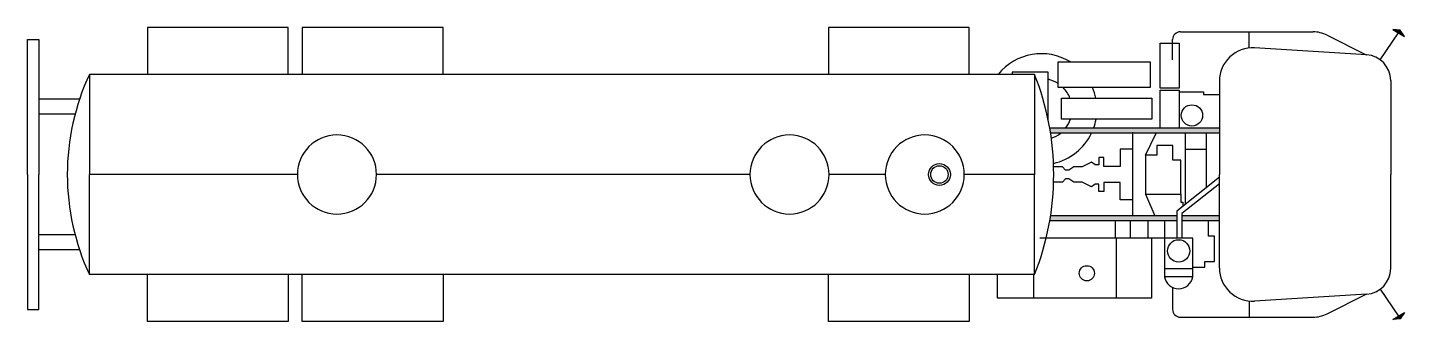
# Model space of a CAD drawing. Extents: x -444 to 4, y -48 to 48.
import ezdxf

# ---------------------------------------------------------------- set-up
doc = ezdxf.new("R2010")
doc.units = 0
doc.layers.add('LAYER01', color=7, linetype='CONTINUOUS')

# ---------------------------------------------------------------- blocks, each defined once
blk = doc.blocks.new('T1TT')
at = {"layer": 'LAYER01', "color": 7, "linetype": 'CONTINUOUS'}
for p, q in [((-9.69, 47.85), (36.14, 47.85)), ((-9.69, 32.6), (-9.69, 47.85)), ((36.14, 47.85), (36.14, 32.6)), ((161.71, 32.6), (161.71, 47.85)), ((161.71, 47.85), (207.54, 47.85)), ((207.54, 47.85), (207.54, 32.6)), ((212.16, 32.6), (212.16, 47.85)), ((212.16, 47.85), (257.99, 47.85)), ((257.99, 47.85), (257.99, 32.6)), ((-31.02, 32.6), (276.91, 32.6)), ((-31.02, 32.6), (-31.02, 0)), ((276.91, 32.6), (276.91, 0)), ((280.12, 24.52), (293.42, 24.52)), ((281.56, 19.67), (293.42, 19.67)), ((-31.02, -32.6), (-31.02, 0)), ((-31.02, 0), (-8.11, 0)), ((17.65, 0), (35.95, 0)), ((61.71, 0), (183.38, 0)), ((209.14, 0), (276.91, 0)), ((276.91, -32.6), (276.91, 0)), ((281.56, -19.67), (293.42, -19.67)), ((280.12, -24.52), (293.42, -24.52)), ((-31.02, -32.6), (276.91, -32.6)), ((-9.69, -32.6), (-9.69, -47.85)), ((36.14, -47.85), (36.14, -32.6)), ((161.71, -32.6), (161.71, -47.85)), ((207.54, -47.85), (207.54, -32.6)), ((212.16, -32.6), (212.16, -47.85)), ((257.99, -47.85), (257.99, -32.6)), ((-9.69, -47.85), (36.14, -47.85)), ((161.71, -47.85), (207.54, -47.85)), ((212.16, -47.85), (257.99, -47.85))]:
    blk.add_line(p, q, dxfattribs=at)
for points in [[(297.05, 0), (297.05, 43.92), (293.42, 43.92)], [(293.42, 43.92), (293.42, 0)], [(293.42, -43.92), (293.42, 0)], [(297.05, 0), (297.05, -43.92), (293.42, -43.92)]]:
    blk.add_lwpolyline(points, dxfattribs=at)
blk.add_circle((0, 0), 3.56, dxfattribs=at)
for centre, radius, start, end in [((51.51, 0), 88.74, 158.4435, 180), ((206.56, 0), 77.54, 0, 24.8652), ((4.77, 0), 12.88, 0, 180), ((48.83, 0), 12.88, 0, 180), ((196.26, 0), 12.88, 0, 180), ((4.77, 0), 12.88, 180, 0), ((48.83, 0), 12.88, 180, 0), ((196.26, 0), 12.88, 180, 0), ((206.56, 0), 77.54, 335.1348, 0), ((51.51, 0), 88.74, 180, 201.5565)]:
    blk.add_arc(centre, radius, start, end, dxfattribs=at)
blk = doc.blocks.new('T1TC')
at = {"layer": 'LAYER01', "color": 7, "linetype": 'CONTINUOUS'}
for p, q in [((-147.66, 47.26), (-151.49, 44.99)), ((-151.49, 44.99), (-150.07, 46.97)), ((-150.07, 46.97), (-147.66, 47.26)), ((-126.27, 45.38), (-139.01, 38.98)), ((-78.51, 46.46), (-121.71, 46.46)), ((-100.95, 41.18), (-100.95, 46.46)), ((-139.1, 38.97), (-102.65, 41.21)), ((-75.97, 36.78), (-75.97, 43.92)), ((-69.1, 40.32), (-18.87, 40.32)), ((-69.1, 20.58), (-69.1, 40.32)), ((-57.7, 40.32), (-57.7, 20.58)), ((-30.74, 40.32), (-30.74, 32.6)), ((-18.87, 40.32), (-18.87, 32.6)), ((-82.53, 33.32), (-82.53, 20.78)), ((-82.53, 33.32), (-73.32, 33.32)), ((-73.32, 15.13), (-73.32, 33.32)), ((-147, 30.57), (-147, 0)), ((-91.22, 30.45), (-91.22, 0)), ((-89.56, 28.38), (-89.56, 20.09)), ((-86.47, 28.38), (-89.56, 28.38)), ((-86.47, 30.13), (-86.47, 28.38)), ((-82.53, 30.13), (-86.47, 30.13)), ((-82.53, 30.75), (-73.32, 30.75)), ((-89.56, 20.09), (-87.66, 20.09)), ((-87.66, 20.09), (-87.66, 15.13)), ((-82.53, 20.78), (-69.1, 20.78)), ((-78.99, 12.73), (-78.99, 20.78)), ((-77.3, 11.92), (-77.3, 20.78)), ((-32.73, 20.58), (-69.1, 20.58)), ((-67.84, 15.13), (-67.84, 20.58)), ((-62.22, 20.58), (-62.22, 15.13)), ((-57.37, 20.58), (-57.37, 15.13)), ((-91.22, 15.13), (-78.99, 15.13)), ((-91.22, 13.47), (-78.99, 13.47)), ((-77.3, 15.13), (-35.93, 15.13)), ((-77.3, 13.47), (-36.2, 13.47)), ((-67.12, 6.45), (-70.19, 13.47)), ((-62.89, -13.81), (-62.89, 13.47)), ((-91.22, 3.02), (-78.99, 12.73)), ((-91.22, 0.86), (-77.3, 11.92)), ((-80.12, 9.67), (-80.12, -13.47)), ((-79.32, 9.05), (-79.32, 10.31)), ((-78.68, 9.05), (-79.32, 9.05)), ((-78.68, 6.45), (-78.68, 9.05)), ((-67.12, 6.45), (-78.68, 6.45)), ((-78.68, 6.45), (-78.68, -4.63)), ((-67.12, -6.27), (-67.12, 6.45)), ((-62.89, 8.3), (-58.87, 8.3)), ((-58.87, 8.3), (-58.87, 2.56)), ((-53.52, 5.59), (-51.94, 5.59)), ((-53.52, 2.56), (-53.52, 5.59)), ((-51.94, 5.59), (-51.94, 3.15)), ((-147, -30.57), (-147, 0)), ((-91.22, -30.45), (-91.22, 0)), ((-87.01, 4.2), (-87.01, -13.47)), ((-58.87, 2.56), (-53.52, 2.56)), ((-51.94, 3.15), (-50.68, 3.15)), ((-50.68, 3.15), (-49.56, 4.01)), ((-49.56, 4.01), (-46.46, 2.49)), ((-46.46, 2.49), (-43.75, 2.49)), ((-43.75, 2.49), (-42.17, 1.37)), ((-42.17, 1.37), (-41.11, 1.37)), ((-41.11, 1.37), (-40.06, 2.49)), ((-40.06, 2.49), (-37.19, 2.49)), ((-58.87, -2.56), (-53.52, -2.56)), ((-58.87, -8.3), (-58.87, -2.56)), ((-53.52, -2.56), (-53.52, -5.59)), ((-51.94, -3.15), (-50.68, -3.15)), ((-51.94, -5.59), (-51.94, -3.15)), ((-50.68, -3.15), (-49.56, -4.01)), ((-49.56, -4.01), (-46.46, -2.49)), ((-46.46, -2.49), (-43.75, -2.49)), ((-43.75, -2.49), (-42.17, -1.37)), ((-42.17, -1.37), (-41.11, -1.37)), ((-41.11, -1.37), (-40.06, -2.49)), ((-40.06, -2.49), (-37.19, -2.49)), ((-87.01, -8.18), (-80.12, -8.18)), ((-78.68, -4.63), (-76.05, -4.63)), ((-76.05, -4.63), (-76.05, -9.42)), ((-70.8, -6.27), (-67.12, -6.27)), ((-70.8, -9.42), (-70.8, -6.27)), ((-67.12, -6.27), (-70.6, -13.47)), ((-62.89, -8.3), (-58.87, -8.3)), ((-53.52, -5.59), (-51.94, -5.59)), ((-76.05, -9.42), (-70.8, -9.42)), ((-91.22, -13.47), (-36.2, -13.47)), ((-91.22, -15.13), (-35.93, -15.13)), ((-35.42, -17.8), (-35.42, -33.29)), ((-86.02, -26.03), (-91.22, -26.03)), ((-86.02, -26.9), (-86.02, -26.03)), ((-78.1, -26.9), (-86.02, -26.9)), ((-35.42, -33.29), (-23.65, -33.29)), ((-23.65, -33.29), (-23.65, -32.6)), ((-139.1, -38.97), (-102.65, -41.21)), ((-126.27, -45.38), (-139.01, -38.98)), ((-75.97, -37.32), (-75.97, -43.92)), ((-100.95, -41.18), (-100.95, -46.46)), ((-151.49, -44.99), (-150.07, -46.97)), ((-147.66, -47.26), (-151.49, -44.99)), ((-150.07, -46.97), (-147.66, -47.26)), ((-78.51, -46.46), (-121.71, -46.46))]:
    blk.add_line(p, q, dxfattribs=at)
for points in [[(-143.59, 37.34), (-149.57, 46.12)], [(-71.9, -15.13), (-71.9, -27.47), (-78.1, -27.47)], [(-78.1, -27.47), (-78.1, -15.13)], [(-143.59, -37.34), (-149.57, -46.12)]]:
    blk.add_lwpolyline(points, dxfattribs=at)
for points in [[(-69.24, -24.87), (-69.24, -18.04), (-39.81, -18.04), (-39.81, -24.87)], [(-78.1, -42.8), (-78.1, -28.06), (-71.9, -28.06), (-71.9, -42.8)], [(-68.69, -36.66), (-68.69, -28.28), (-38.71, -28.28), (-38.71, -36.66)]]:
    blk.add_lwpolyline(points, close=True, dxfattribs=at)
for centre, radius in [((-48.02, 32.16), 2.47), ((-77.93, 24.89), 3.64), ((0, 0), 2.85), ((0, 0), 0), ((-82.26, -19.23), 3.47)]:
    blk.add_circle(centre, radius, dxfattribs=at)
for centre, radius, start, end in [((-121.71, 36.31), 10.15, 90, 116.6686), ((-78.51, 43.92), 2.54, 0, 90), ((-101.99, 30.45), 10.78, 0, 93.5116), ((-138.59, 30.57), 8.41, 93.5116, 180), ((-77.93, 32.54), 4.67, 9.6236, 170.3764), ((-33.23, -21.26), 18.08, 102.5469, 154.5041), ((-33.23, -21.26), 9.98, 108.7746, 128.7583), ((-33.23, -21.26), 18.08, 160.1814, 169.7444), ((-33.23, -21.26), 9.98, 142.1055, 161.1837), ((-33.23, -21.26), 18.08, 191.5228, 202.871), ((-33.23, -21.26), 9.98, 201.2158, 224.756), ((-138.59, -30.57), 8.41, 180, 266.4884), ((-101.99, -30.45), 10.78, 266.4884, 0), ((-33.23, -21.26), 9.98, 236.6922, 257.2846), ((-33.23, -21.26), 18.08, 238.4041, 321.1327), ((-78.51, -43.92), 2.54, 270, 0), ((-121.71, -36.31), 10.15, 243.3314, 270)]:
    blk.add_arc(centre, radius, start, end, dxfattribs=at)
for points in [[(-151.49, 44.99), (-150.07, 46.97), (-147.66, 47.26)], [(-78.99, 13.47), (-78.99, 15.13), (-91.22, 13.47), (-91.22, 15.13)], [(-77.3, 13.47), (-77.3, 15.13), (-36.2, 13.47), (-35.93, 15.13)], [(-36.2, -13.47), (-35.93, -15.13), (-91.22, -13.47), (-91.22, -15.13)], [(-151.49, -44.99), (-150.07, -46.97), (-147.66, -47.26)]]:
    blk.add_solid(points, dxfattribs=at)

msp = doc.modelspace()

# ---------------------------------------------------------------- block references
at = {"layer": 'LAYER01', "color": 7, "linetype": 'CONTINUOUS', "rotation": 180}
for name in ['T1TT', 'T1TC']:
    msp.add_blockref(name, (-147, 0), dxfattribs=at)

doc.saveas('drawing.dxf')
